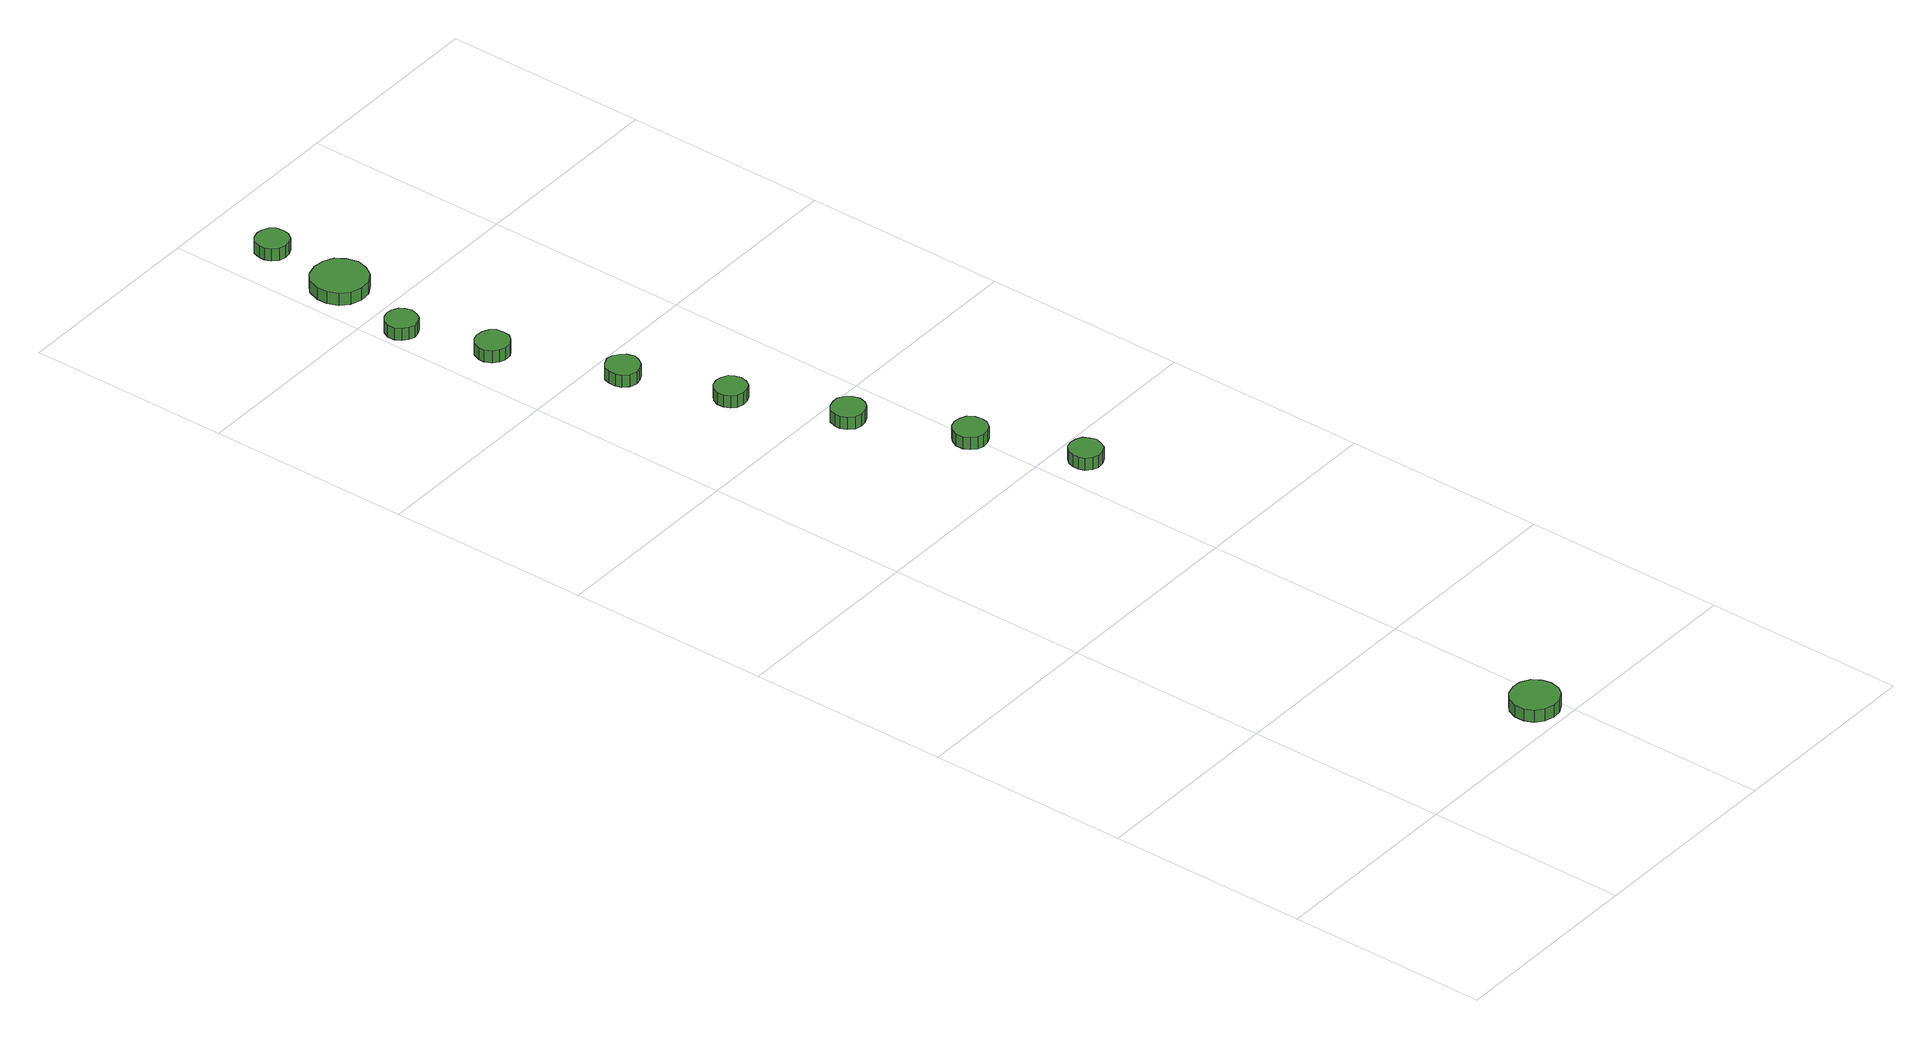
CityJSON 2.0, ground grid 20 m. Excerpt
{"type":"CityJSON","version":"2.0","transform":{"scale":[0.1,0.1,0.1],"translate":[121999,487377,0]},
"CityObjects":{
"tree1":{"type":"SolitaryVegetationObject","attributes":{"function":"something"},"geometry":[{"type":"MultiSurface","lod":"1","boundaries":[[[0,1,2,3,4,5,6,7,8,9,10,11,12,13,14]],[[15,16,17,18,19,20,21,22,23,24,25,26,27,28,29]],[[0,29,28,1]],[[1,28,27,2]],[[2,27,26,3]],[[3,26,25,4]],[[4,25,24,5]],[[5,24,23,6]],[[6,23,22,7]],[[7,22,21,8]],[[8,21,20,9]],[[9,20,19,10]],[[10,19,18,11]],[[11,18,17,12]],[[12,17,16,13]],[[13,16,15,14]],[[14,15,29,0]]]}]},
"tree2":{"type":"SolitaryVegetationObject","attributes":{"function":"something"},"geometry":[{"type":"MultiSurface","lod":"1","boundaries":[[[30,31,32,33,34,35,36,37,38,39,40,41,42,43,44]],[[45,46,47,48,49,50,51,52,53,54,55,56,57,58,59]],[[30,59,58,31]],[[31,58,57,32]],[[32,57,56,33]],[[33,56,55,34]],[[34,55,54,35]],[[35,54,53,36]],[[36,53,52,37]],[[37,52,51,38]],[[38,51,50,39]],[[39,50,49,40]],[[40,49,48,41]],[[41,48,47,42]],[[42,47,46,43]],[[43,46,45,44]],[[44,45,59,30]]]}]},
"tree3":{"type":"SolitaryVegetationObject","attributes":{"function":"something"},"geometry":[{"type":"MultiSurface","lod":"1","boundaries":[[[60,61,62,63,64,65,66,67,68,69,70,71,72,73,74]],[[75,76,77,78,79,80,81,82,83,84,85,86,87,88,89]],[[60,89,88,61]],[[61,88,87,62]],[[62,87,86,63]],[[63,86,85,64]],[[64,85,84,65]],[[65,84,83,66]],[[66,83,82,67]],[[67,82,81,68]],[[68,81,80,69]],[[69,80,79,70]],[[70,79,78,71]],[[71,78,77,72]],[[72,77,76,73]],[[73,76,75,74]],[[74,75,89,60]]]}]},
"tree4":{"type":"SolitaryVegetationObject","attributes":{"function":"something"},"geometry":[{"type":"MultiSurface","lod":"1","boundaries":[[[90,91,92,93,94,95,96,97,98,99,100,101,102,103,104]],[[105,106,107,108,109,110,111,112,113,114,115,116,117,118,119]],[[90,119,118,91]],[[91,118,117,92]],[[92,117,116,93]],[[93,116,115,94]],[[94,115,114,95]],[[95,114,113,96]],[[96,113,112,97]],[[97,112,111,98]],[[98,111,110,99]],[[99,110,109,100]],[[100,109,108,101]],[[101,108,107,102]],[[102,107,106,103]],[[103,106,105,104]],[[104,105,119,90]]]}]},
"tree5":{"type":"SolitaryVegetationObject","attributes":{"function":"something"},"geometry":[{"type":"MultiSurface","lod":"1","boundaries":[[[120,121,122,123,124,125,126,127,128,129,130,131,132,133,134]],[[135,136,137,138,139,140,141,142,143,144,145,146,147,148,149]],[[120,149,148,121]],[[121,148,147,122]],[[122,147,146,123]],[[123,146,145,124]],[[124,145,144,125]],[[125,144,143,126]],[[126,143,142,127]],[[127,142,141,128]],[[128,141,140,129]],[[129,140,139,130]],[[130,139,138,131]],[[131,138,137,132]],[[132,137,136,133]],[[133,136,135,134]],[[134,135,149,120]]]}]},
"tree6":{"type":"SolitaryVegetationObject","attributes":{"function":"something"},"geometry":[{"type":"MultiSurface","lod":"1","boundaries":[[[150,151,152,153,154,155,156,157,158,159,160,161,162,163,164]],[[165,166,167,168,169,170,171,172,173,174,175,176,177,178,179]],[[150,179,178,151]],[[151,178,177,152]],[[152,177,176,153]],[[153,176,175,154]],[[154,175,174,155]],[[155,174,173,156]],[[156,173,172,157]],[[157,172,171,158]],[[158,171,170,159]],[[159,170,169,160]],[[160,169,168,161]],[[161,168,167,162]],[[162,167,166,163]],[[163,166,165,164]],[[164,165,179,150]]]}]},
"tree7":{"type":"SolitaryVegetationObject","attributes":{"function":"something"},"geometry":[{"type":"MultiSurface","lod":"1","boundaries":[[[180,181,182,183,184,185,186,187,188,189,190,191,192,193,194]],[[195,196,197,198,199,200,201,202,203,204,205,206,207,208,209]],[[180,209,208,181]],[[181,208,207,182]],[[182,207,206,183]],[[183,206,205,184]],[[184,205,204,185]],[[185,204,203,186]],[[186,203,202,187]],[[187,202,201,188]],[[188,201,200,189]],[[189,200,199,190]],[[190,199,198,191]],[[191,198,197,192]],[[192,197,196,193]],[[193,196,195,194]],[[194,195,209,180]]]}]},
"tree8":{"type":"SolitaryVegetationObject","attributes":{"function":"something"},"geometry":[{"type":"MultiSurface","lod":"1","boundaries":[[[210,211,212,213,214,215,216,217,218,219,220,221,222,223,224]],[[225,226,227,228,229,230,231,232,233,234,235,236,237,238,239]],[[210,239,238,211]],[[211,238,237,212]],[[212,237,236,213]],[[213,236,235,214]],[[214,235,234,215]],[[215,234,233,216]],[[216,233,232,217]],[[217,232,231,218]],[[218,231,230,219]],[[219,230,229,220]],[[220,229,228,221]],[[221,228,227,222]],[[222,227,226,223]],[[223,226,225,224]],[[224,225,239,210]]]}]},
"tree9":{"type":"SolitaryVegetationObject","attributes":{"function":"something"},"geometry":[{"type":"MultiSurface","lod":"1","boundaries":[[[240,241,242,243,244,245,246,247,248,249,250,251,252,253,254]],[[255,256,257,258,259,260,261,262,263,264,265,266,267,268,269]],[[240,269,268,241]],[[241,268,267,242]],[[242,267,266,243]],[[243,266,265,244]],[[244,265,264,245]],[[245,264,263,246]],[[246,263,262,247]],[[247,262,261,248]],[[248,261,260,249]],[[249,260,259,250]],[[250,259,258,251]],[[251,258,257,252]],[[252,257,256,253]],[[253,256,255,254]],[[254,255,269,240]]]}]},
"tree10":{"type":"SolitaryVegetationObject","attributes":{"function":"something"},"geometry":[{"type":"MultiSurface","lod":"1","boundaries":[[[270,271,272,273,274,275,276,277,278,279,280,281,282,283,284]],[[285,286,287,288,289,290,291,292,293,294,295,296,297,298,299]],[[270,299,298,271]],[[271,298,297,272]],[[272,297,296,273]],[[273,296,295,274]],[[274,295,294,275]],[[275,294,293,276]],[[276,293,292,277]],[[277,292,291,278]],[[278,291,290,279]],[[279,290,289,280]],[[280,289,288,281]],[[281,288,287,282]],[[282,287,286,283]],[[283,286,285,284]],[[284,285,299,270]]]}]}
},
"vertices":[
[197,24,21],[195,33,21],[190,41,21],[181,46,21],[172,47,21],[162,44,21],[155,38,21],[151,29,21],[151,19,21],[155,10,21],[162,4,21],[172,1,21],[181,2,21],[190,7,21],[195,14,21],[195,14,8],[190,7,8],[181,2,8],[172,1,8],[162,4,8],[155,10,8],[151,19,8],[151,29,8],[155,38,8],[162,44,8],[172,47,8],[181,46,8],[190,41,8],[195,33,8],[197,24,8],
[59,1083,15],[58,1090,15],[54,1095,15],[48,1098,15],[41,1099,15],[35,1097,15],[30,1093,15],[27,1086,15],[27,1080,15],[30,1073,15],[35,1069,15],[41,1067,15],[48,1067,15],[54,1071,15],[58,1076,15],[58,1076,2],[54,1071,2],[48,1067,2],[41,1067,2],[35,1069,2],[30,1073,2],[27,1080,2],[27,1086,2],[30,1093,2],[35,1097,2],[41,1099,2],[48,1098,2],[54,1095,2],[58,1090,2],[59,1083,2],
[36,1167,15],[34,1173,15],[31,1178,15],[25,1181,15],[19,1182,15],[13,1180,15],[8,1176,15],[5,1170,15],[5,1163,15],[8,1157,15],[13,1153,15],[19,1151,15],[25,1152,15],[31,1155,15],[34,1160,15],[34,1160,2],[31,1155,2],[25,1152,2],[19,1151,2],[13,1153,2],[8,1157,2],[5,1163,2],[5,1170,2],[8,1176,2],[13,1180,2],[19,1182,2],[25,1181,2],[31,1178,2],[34,1173,2],[36,1167,2],
[103,971,13],[101,978,13],[97,983,13],[91,987,13],[85,988,13],[78,985,13],[73,981,13],[71,975,13],[71,968,13],[73,962,13],[78,957,13],[85,955,13],[91,956,13],[97,959,13],[101,965,13],[101,965,0],[97,959,0],[91,956,0],[85,955,0],[78,957,0],[73,962,0],[71,968,0],[71,975,0],[73,981,0],[78,985,0],[85,988,0],[91,987,0],[97,983,0],[101,978,0],[103,971,0],
[135,877,13],[133,883,13],[130,888,13],[124,891,13],[118,892,13],[111,890,13],[107,886,13],[104,880,13],[104,873,13],[107,867,13],[111,863,13],[118,861,13],[124,862,13],[130,865,13],[133,870,13],[133,870,0],[130,865,0],[124,862,0],[118,861,0],[111,863,0],[107,867,0],[104,873,0],[104,880,0],[107,886,0],[111,890,0],[118,892,0],[124,891,0],[130,888,0],[133,883,0],[135,877,0],
[174,775,13],[172,782,13],[168,787,13],[162,791,13],[156,791,13],[149,789,13],[144,785,13],[141,778,13],[141,772,13],[144,766,13],[149,761,13],[156,759,13],[162,760,13],[168,763,13],[172,768,13],[172,768,0],[168,763,0],[162,760,0],[156,759,0],[149,761,0],[144,766,0],[141,772,0],[141,778,0],[144,785,0],[149,789,0],[156,791,0],[162,791,0],[168,787,0],[172,782,0],[174,775,0],
[215,671,13],[214,678,13],[210,684,13],[204,687,13],[197,688,13],[191,686,13],[186,681,13],[183,675,13],[183,668,13],[186,662,13],[191,657,13],[197,655,13],[204,656,13],[210,659,13],[214,665,13],[214,665,0],[210,659,0],[204,656,0],[197,655,0],[191,657,0],[186,662,0],[183,668,0],[183,675,0],[186,681,0],[191,686,0],[197,688,0],[204,687,0],[210,684,0],[214,678,0],[215,671,0],
[251,571,14],[249,577,14],[246,583,14],[240,586,14],[233,587,14],[227,585,14],[222,580,14],[220,574,14],[220,568,14],[222,562,14],[227,557,14],[233,555,14],[240,556,14],[246,559,14],[249,565,14],[249,565,1],[246,559,1],[240,556,1],[233,555,1],[227,557,1],[222,562,1],[220,568,1],[220,574,1],[222,580,1],[227,585,1],[233,587,1],[240,586,1],[246,583,1],[249,577,1],[251,571,1],
[65,1249,15],[62,1260,15],[56,1269,15],[46,1274,15],[35,1275,15],[24,1272,15],[16,1265,15],[12,1254,15],[12,1243,15],[16,1233,15],[24,1226,15],[35,1222,15],[46,1223,15],[56,1229,15],[62,1238,15],[62,1238,2],[56,1229,2],[46,1223,2],[35,1222,2],[24,1226,2],[16,1233,2],[12,1243,2],[12,1254,2],[16,1265,2],[24,1272,2],[35,1275,2],[46,1274,2],[56,1269,2],[62,1260,2],[65,1249,2],
[63,1331,14],[62,1338,14],[58,1343,14],[52,1346,14],[46,1347,14],[39,1345,14],[34,1341,14],[32,1334,14],[32,1328,14],[34,1322,14],[39,1317,14],[46,1315,14],[52,1316,14],[58,1319,14],[62,1325,14],[62,1325,1],[58,1319,1],[52,1316,1],[46,1315,1],[39,1317,1],[34,1322,1],[32,1328,1],[32,1334,1],[34,1341,1],[39,1345,1],[46,1347,1],[52,1346,1],[58,1343,1],[62,1338,1],[63,1331,1]
]}
